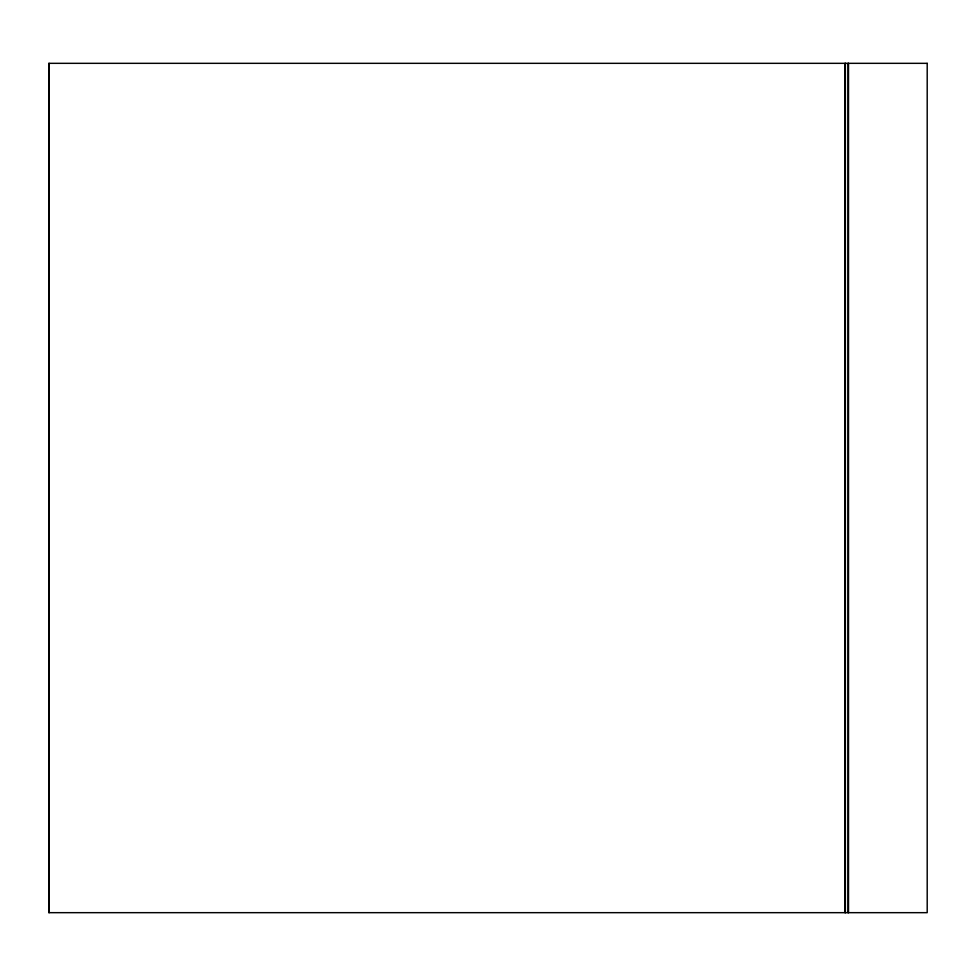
<?xml version="1.0" encoding="UTF-8"?>
<svg xmlns="http://www.w3.org/2000/svg" width="976" height="976" viewBox="0 0 976 976"><rect width="100%" height="100%" fill="white"/><g stroke="black" fill="none" stroke-linecap="round" stroke-linejoin="round"><path stroke-width="1.46" d="M848.51 63.33L848.51 912.67M848.022 63.33L848.022 912.67M845.35 63.33L845.35 912.67M845.045 63.33L845.045 912.67M49.093 63.33L49.093 912.67M927.2 63.33L48.8 63.33L48.8 912.67L927.2 912.67L927.2 63.33"/></g></svg>
